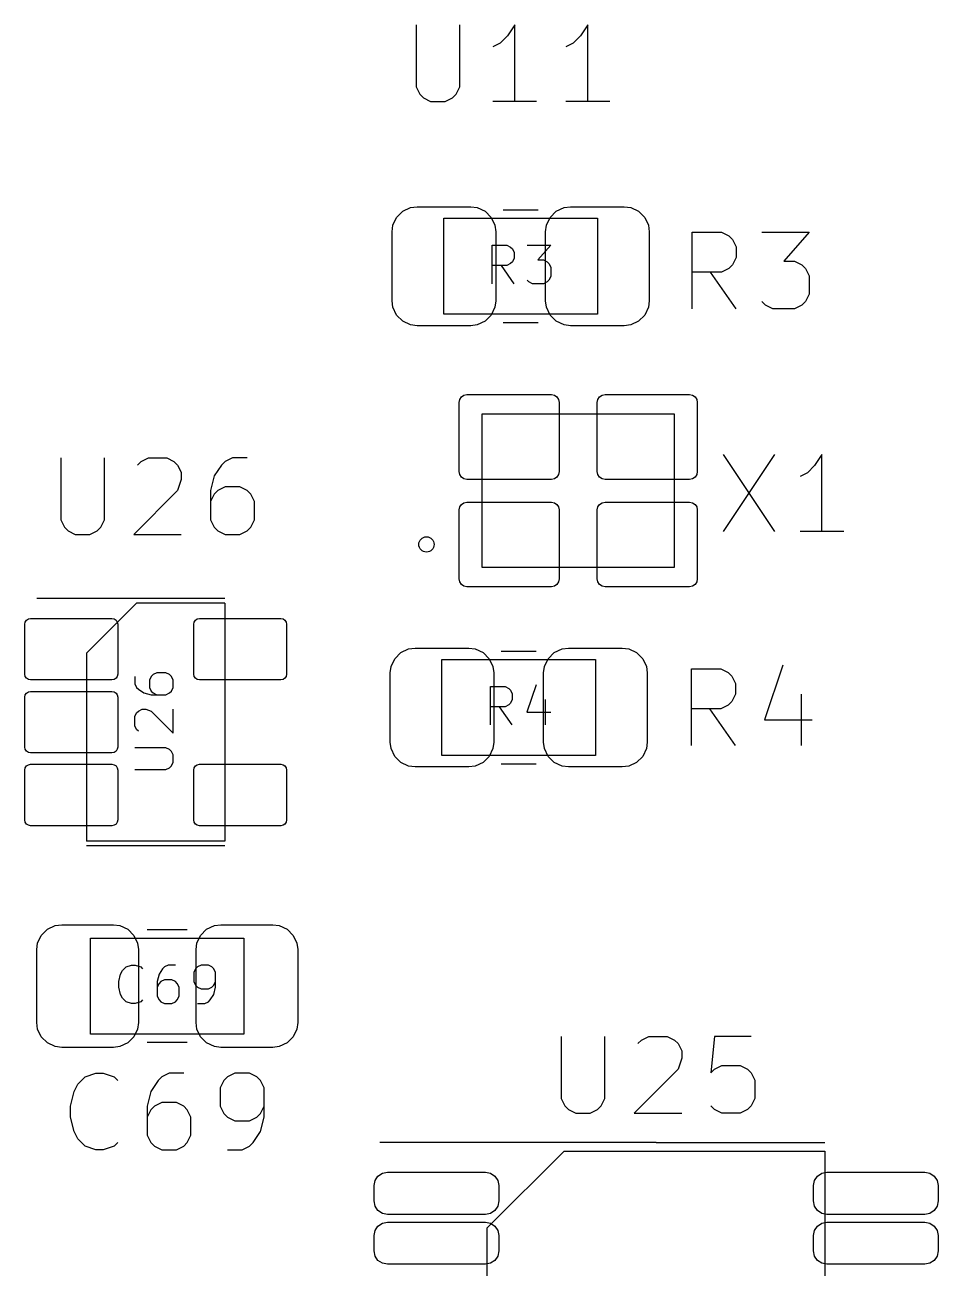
# Model space of a CAD drawing. Header units: millimetres. Extents: x 132 to 276, y -210 to -42.
# Drawn here: x 216.97 to 228.86, y -101.75 to -85.55 of the extents above; entities that cross this region are included whole.
import ezdxf

# ---------------------------------------------------------------- set-up
doc = ezdxf.new("R2010")
doc.units = ezdxf.units.MM
for name, color, linetype in [('BLACK', 7, 'CONTINUOUS'), ('GRAY3', 9, 'CONTINUOUS'), ('LYELLOW', 51, 'CONTINUOUS')]:
    doc.layers.add(name, color=color, linetype=linetype)

msp = doc.modelspace()

# ---------------------------------------------------------------- linework, layer by layer
at = {"layer": 'BLACK', "linetype": 'CONTINUOUS'}
for p, q in [((221.888587, -87.983775), (221.990883, -87.936074)), ((221.990883, -87.936074), (222.075, -87.925001)), ((222.075, -87.925001), (222.775001, -87.925)), ((222.775001, -87.925), (222.859117, -87.936074)), ((222.859117, -87.936074), (222.961413, -87.983775)), ((223.888587, -87.983775), (223.990883, -87.936074)), ((223.990883, -87.936074), (224.075, -87.925001)), ((224.075, -87.925001), (224.775001, -87.925)), ((224.775001, -87.925), (224.859117, -87.936074)), ((224.859117, -87.936074), (224.961413, -87.983775)), ((221.761074, -88.165883), (221.808775, -88.063587)), ((221.808775, -88.063587), (221.888587, -87.983775)), ((222.961413, -87.983775), (223.041225, -88.063587)), ((223.041225, -88.063587), (223.088926, -88.165883)), ((223.761074, -88.165883), (223.808775, -88.063587)), ((223.808775, -88.063587), (223.888587, -87.983775)), ((224.961413, -87.983775), (225.041225, -88.063587)), ((225.041225, -88.063587), (225.088926, -88.165883)), ((221.75, -88.249999), (221.761074, -88.165883)), ((221.750001, -89.15), (221.75, -88.249999)), ((223.088926, -88.165883), (223.099999, -88.25)), ((223.099999, -88.25), (223.1, -89.150001)), ((223.75, -88.249999), (223.761074, -88.165883)), ((223.750001, -89.15), (223.75, -88.249999)), ((225.088926, -88.165883), (225.099999, -88.25)), ((225.099999, -88.25), (225.1, -89.150001)), ((221.761074, -89.234117), (221.750001, -89.15)), ((221.808775, -89.336413), (221.761074, -89.234117)), ((223.088926, -89.234117), (223.041225, -89.336413)), ((223.1, -89.150001), (223.088926, -89.234117)), ((223.761074, -89.234117), (223.750001, -89.15)), ((223.808775, -89.336413), (223.761074, -89.234117)), ((225.088926, -89.234117), (225.041225, -89.336413)), ((225.1, -89.150001), (225.088926, -89.234117)), ((221.888587, -89.416225), (221.808775, -89.336413)), ((221.990883, -89.463926), (221.888587, -89.416225)), ((222.961413, -89.416225), (222.859117, -89.463926)), ((223.041225, -89.336413), (222.961413, -89.416225)), ((223.888587, -89.416225), (223.808775, -89.336413)), ((223.990883, -89.463926), (223.888587, -89.416225)), ((224.961413, -89.416225), (224.859117, -89.463926)), ((225.041225, -89.336413), (224.961413, -89.416225)), ((222.074999, -89.475), (221.990883, -89.463926)), ((222.775, -89.474999), (222.074999, -89.475)), ((222.859117, -89.463926), (222.775, -89.474999)), ((224.074999, -89.475), (223.990883, -89.463926)), ((224.775, -89.474999), (224.074999, -89.475)), ((224.859117, -89.463926), (224.775, -89.474999)), ((222.652875, -90.402875), (222.685966, -90.380764)), ((222.685966, -90.380764), (222.725, -90.373)), ((222.725, -90.373), (223.825, -90.373)), ((223.825, -90.373), (223.864034, -90.380764)), ((223.864034, -90.380764), (223.897125, -90.402875)), ((224.452875, -90.402875), (224.485966, -90.380764)), ((224.485966, -90.380764), (224.525, -90.373)), ((224.525, -90.373), (225.625, -90.373)), ((225.625, -90.373), (225.664034, -90.380764)), ((225.664034, -90.380764), (225.697125, -90.402875)), ((222.623, -90.475), (222.630764, -90.435966)), ((222.623, -91.375), (222.623, -90.475)), ((222.630764, -90.435966), (222.652875, -90.402875)), ((223.897125, -90.402875), (223.919236, -90.435966)), ((223.919236, -90.435966), (223.927, -90.475)), ((223.927, -90.475), (223.927, -91.375)), ((224.423, -90.475), (224.430764, -90.435966)), ((224.423, -91.375), (224.423, -90.475)), ((224.430764, -90.435966), (224.452875, -90.402875)), ((225.697125, -90.402875), (225.719236, -90.435966)), ((225.719236, -90.435966), (225.727, -90.475)), ((225.727, -90.475), (225.727, -91.375)), ((222.630764, -91.414034), (222.623, -91.375)), ((222.652875, -91.447125), (222.630764, -91.414034)), ((222.685966, -91.469236), (222.652875, -91.447125)), ((222.725, -91.477), (222.685966, -91.469236)), ((223.825, -91.477), (222.725, -91.477)), ((223.864034, -91.469236), (223.825, -91.477)), ((223.897125, -91.447125), (223.864034, -91.469236)), ((223.919236, -91.414034), (223.897125, -91.447125)), ((223.927, -91.375), (223.919236, -91.414034)), ((224.430764, -91.414034), (224.423, -91.375)), ((224.452875, -91.447125), (224.430764, -91.414034)), ((224.485966, -91.469236), (224.452875, -91.447125)), ((224.525, -91.477), (224.485966, -91.469236)), ((225.625, -91.477), (224.525, -91.477)), ((225.664034, -91.469236), (225.625, -91.477)), ((225.697125, -91.447125), (225.664034, -91.469236)), ((225.719236, -91.414034), (225.697125, -91.447125)), ((225.727, -91.375), (225.719236, -91.414034)), ((222.623, -91.875), (222.630764, -91.835966)), ((222.630764, -91.835966), (222.652875, -91.802875)), ((222.652875, -91.802875), (222.685966, -91.780764)), ((222.685966, -91.780764), (222.725, -91.773)), ((222.725, -91.773), (223.825, -91.773)), ((223.825, -91.773), (223.864034, -91.780764)), ((223.864034, -91.780764), (223.897125, -91.802875)), ((223.897125, -91.802875), (223.919236, -91.835966)), ((223.919236, -91.835966), (223.927, -91.875)), ((224.423, -91.875), (224.430764, -91.835966)), ((224.430764, -91.835966), (224.452875, -91.802875)), ((224.452875, -91.802875), (224.485966, -91.780764)), ((224.485966, -91.780764), (224.525, -91.773)), ((224.525, -91.773), (225.625, -91.773)), ((225.625, -91.773), (225.664034, -91.780764)), ((225.664034, -91.780764), (225.697125, -91.802875)), ((225.697125, -91.802875), (225.719236, -91.835966)), ((225.719236, -91.835966), (225.727, -91.875)), ((222.623, -92.775), (222.623, -91.875)), ((223.927, -91.875), (223.927, -92.775)), ((224.423, -92.775), (224.423, -91.875)), ((225.727, -91.875), (225.727, -92.775)), ((222.630764, -92.814034), (222.623, -92.775)), ((222.652875, -92.847125), (222.630764, -92.814034)), ((223.919236, -92.814034), (223.897125, -92.847125)), ((223.927, -92.775), (223.919236, -92.814034)), ((224.430764, -92.814034), (224.423, -92.775)), ((224.452875, -92.847125), (224.430764, -92.814034)), ((225.719236, -92.814034), (225.697125, -92.847125)), ((225.727, -92.775), (225.719236, -92.814034)), ((222.685966, -92.869236), (222.652875, -92.847125)), ((222.725, -92.877), (222.685966, -92.869236)), ((223.825, -92.877), (222.725, -92.877)), ((223.864034, -92.869236), (223.825, -92.877)), ((223.897125, -92.847125), (223.864034, -92.869236)), ((224.485966, -92.869236), (224.452875, -92.847125)), ((224.525, -92.877), (224.485966, -92.869236)), ((225.625, -92.877), (224.525, -92.877)), ((225.664034, -92.869236), (225.625, -92.877)), ((225.697125, -92.847125), (225.664034, -92.869236)), ((216.970709, -93.336299), (216.986967, -93.311967)), ((216.986967, -93.311967), (217.011299, -93.295709)), ((217.011299, -93.295709), (217.04, -93.29)), ((217.04, -93.29), (218.1, -93.29)), ((218.1, -93.29), (218.128701, -93.295709)), ((218.128701, -93.295709), (218.153033, -93.311967)), ((218.153033, -93.311967), (218.169291, -93.336299)), ((219.170709, -93.336299), (219.186967, -93.311967)), ((219.186967, -93.311967), (219.211299, -93.295709)), ((219.211299, -93.295709), (219.24, -93.29)), ((219.24, -93.29), (220.3, -93.29)), ((220.3, -93.29), (220.328701, -93.295709)), ((220.328701, -93.295709), (220.353033, -93.311967)), ((220.353033, -93.311967), (220.369291, -93.336299)), ((216.965, -93.365), (216.970709, -93.336299)), ((216.965, -94.015), (216.965, -93.365)), ((218.169291, -93.336299), (218.175, -93.365)), ((218.175, -93.365), (218.175, -94.015)), ((219.165, -93.365), (219.170709, -93.336299)), ((219.165, -94.015), (219.165, -93.365)), ((220.369291, -93.336299), (220.375, -93.365)), ((220.375, -93.365), (220.375, -94.015)), ((221.783775, -93.813587), (221.863587, -93.733775)), ((221.863587, -93.733775), (221.965883, -93.686074)), ((221.965883, -93.686074), (222.05, -93.675001)), ((222.05, -93.675001), (222.750001, -93.675)), ((222.750001, -93.675), (222.834117, -93.686074)), ((222.834117, -93.686074), (222.936413, -93.733775)), ((222.936413, -93.733775), (223.016225, -93.813587)), ((223.783775, -93.813587), (223.863587, -93.733775)), ((223.863587, -93.733775), (223.965883, -93.686074)), ((223.965883, -93.686074), (224.05, -93.675001)), ((224.05, -93.675001), (224.750001, -93.675)), ((224.750001, -93.675), (224.834117, -93.686074)), ((224.834117, -93.686074), (224.936413, -93.733775)), ((224.936413, -93.733775), (225.016225, -93.813587)), ((221.725, -93.999999), (221.736074, -93.915883)), ((221.736074, -93.915883), (221.783775, -93.813587)), ((223.016225, -93.813587), (223.063926, -93.915883)), ((223.063926, -93.915883), (223.074999, -94)), ((223.725, -93.999999), (223.736074, -93.915883)), ((223.736074, -93.915883), (223.783775, -93.813587)), ((225.016225, -93.813587), (225.063926, -93.915883)), ((225.063926, -93.915883), (225.074999, -94)), ((216.970709, -94.043701), (216.965, -94.015)), ((216.986967, -94.068033), (216.970709, -94.043701)), ((217.011299, -94.084291), (216.986967, -94.068033)), ((217.04, -94.09), (217.011299, -94.084291)), ((218.1, -94.09), (217.04, -94.09)), ((218.128701, -94.084291), (218.1, -94.09)), ((218.153033, -94.068033), (218.128701, -94.084291)), ((218.169291, -94.043701), (218.153033, -94.068033)), ((218.175, -94.015), (218.169291, -94.043701)), ((219.170709, -94.043701), (219.165, -94.015)), ((219.186967, -94.068033), (219.170709, -94.043701)), ((219.211299, -94.084291), (219.186967, -94.068033)), ((219.24, -94.09), (219.211299, -94.084291)), ((220.3, -94.09), (219.24, -94.09)), ((220.328701, -94.084291), (220.3, -94.09)), ((220.353033, -94.068033), (220.328701, -94.084291)), ((220.369291, -94.043701), (220.353033, -94.068033)), ((220.375, -94.015), (220.369291, -94.043701)), ((221.725001, -94.9), (221.725, -93.999999)), ((223.074999, -94), (223.075, -94.900001)), ((223.725001, -94.9), (223.725, -93.999999)), ((225.074999, -94), (225.075, -94.900001)), ((216.970709, -94.286299), (216.986967, -94.261967)), ((216.986967, -94.261967), (217.011299, -94.245709)), ((217.011299, -94.245709), (217.04, -94.24)), ((217.04, -94.24), (218.1, -94.24)), ((218.1, -94.24), (218.128701, -94.245709)), ((218.128701, -94.245709), (218.153033, -94.261967)), ((218.153033, -94.261967), (218.169291, -94.286299)), ((216.965, -94.315), (216.970709, -94.286299)), ((216.965, -94.965), (216.965, -94.315)), ((218.169291, -94.286299), (218.175, -94.315)), ((218.175, -94.315), (218.175, -94.965)), ((221.736074, -94.984117), (221.725001, -94.9)), ((223.075, -94.900001), (223.063926, -94.984117)), ((223.736074, -94.984117), (223.725001, -94.9)), ((225.075, -94.900001), (225.063926, -94.984117)), ((216.970709, -94.993701), (216.965, -94.965)), ((216.986967, -95.018033), (216.970709, -94.993701)), ((217.011299, -95.034291), (216.986967, -95.018033)), ((217.04, -95.04), (217.011299, -95.034291)), ((218.1, -95.04), (217.04, -95.04)), ((218.128701, -95.034291), (218.1, -95.04)), ((218.153033, -95.018033), (218.128701, -95.034291)), ((218.169291, -94.993701), (218.153033, -95.018033)), ((218.175, -94.965), (218.169291, -94.993701)), ((221.783775, -95.086413), (221.736074, -94.984117)), ((221.863587, -95.166225), (221.783775, -95.086413)), ((223.016225, -95.086413), (222.936413, -95.166225)), ((223.063926, -94.984117), (223.016225, -95.086413)), ((223.783775, -95.086413), (223.736074, -94.984117)), ((223.863587, -95.166225), (223.783775, -95.086413)), ((225.016225, -95.086413), (224.936413, -95.166225)), ((225.063926, -94.984117), (225.016225, -95.086413)), ((216.965, -95.265), (216.970709, -95.236299)), ((216.970709, -95.236299), (216.986967, -95.211967)), ((216.986967, -95.211967), (217.011299, -95.195709)), ((217.011299, -95.195709), (217.04, -95.19)), ((217.04, -95.19), (218.1, -95.19)), ((218.1, -95.19), (218.128701, -95.195709)), ((218.128701, -95.195709), (218.153033, -95.211967)), ((218.153033, -95.211967), (218.169291, -95.236299)), ((218.169291, -95.236299), (218.175, -95.265)), ((219.165, -95.265), (219.170709, -95.236299)), ((219.170709, -95.236299), (219.186967, -95.211967)), ((219.186967, -95.211967), (219.211299, -95.195709)), ((219.211299, -95.195709), (219.24, -95.19)), ((219.24, -95.19), (220.3, -95.19)), ((220.3, -95.19), (220.328701, -95.195709)), ((220.328701, -95.195709), (220.353033, -95.211967)), ((220.353033, -95.211967), (220.369291, -95.236299)), ((220.369291, -95.236299), (220.375, -95.265)), ((221.965883, -95.213926), (221.863587, -95.166225)), ((222.049999, -95.225), (221.965883, -95.213926)), ((222.75, -95.224999), (222.049999, -95.225)), ((222.834117, -95.213926), (222.75, -95.224999)), ((222.936413, -95.166225), (222.834117, -95.213926)), ((223.965883, -95.213926), (223.863587, -95.166225)), ((224.049999, -95.225), (223.965883, -95.213926)), ((224.75, -95.224999), (224.049999, -95.225)), ((224.834117, -95.213926), (224.75, -95.224999)), ((224.936413, -95.166225), (224.834117, -95.213926)), ((216.965, -95.915), (216.965, -95.265)), ((218.175, -95.265), (218.175, -95.915)), ((219.165, -95.915), (219.165, -95.265)), ((220.375, -95.265), (220.375, -95.915)), ((216.970709, -95.943701), (216.965, -95.915)), ((216.986967, -95.968033), (216.970709, -95.943701)), ((217.011299, -95.984291), (216.986967, -95.968033)), ((217.04, -95.99), (217.011299, -95.984291)), ((218.1, -95.99), (217.04, -95.99)), ((218.128701, -95.984291), (218.1, -95.99)), ((218.153033, -95.968033), (218.128701, -95.984291)), ((218.169291, -95.943701), (218.153033, -95.968033)), ((218.175, -95.915), (218.169291, -95.943701)), ((219.170709, -95.943701), (219.165, -95.915)), ((219.186967, -95.968033), (219.170709, -95.943701)), ((219.211299, -95.984291), (219.186967, -95.968033)), ((219.24, -95.99), (219.211299, -95.984291)), ((220.3, -95.99), (219.24, -95.99)), ((220.328701, -95.984291), (220.3, -95.99)), ((220.353033, -95.968033), (220.328701, -95.984291)), ((220.369291, -95.943701), (220.353033, -95.968033)), ((220.375, -95.915), (220.369291, -95.943701)), ((217.178776, -97.418588), (217.258588, -97.338776)), ((217.258588, -97.338776), (217.360884, -97.291074)), ((217.360884, -97.291074), (217.445, -97.28)), ((217.445, -97.28), (218.12, -97.28)), ((218.12, -97.28), (218.204116, -97.291074)), ((218.204116, -97.291074), (218.306412, -97.338776)), ((218.306412, -97.338776), (218.386224, -97.418588)), ((219.253776, -97.418588), (219.333588, -97.338776)), ((219.333588, -97.338776), (219.435884, -97.291074)), ((219.435884, -97.291074), (219.52, -97.28)), ((219.52, -97.28), (220.195, -97.28)), ((220.195, -97.28), (220.279116, -97.291074)), ((220.279116, -97.291074), (220.381412, -97.338776)), ((220.381412, -97.338776), (220.461224, -97.418588)), ((217.12, -97.605), (217.131074, -97.520884)), ((217.131074, -97.520884), (217.178776, -97.418588)), ((218.386224, -97.418588), (218.433926, -97.520884)), ((218.433926, -97.520884), (218.445, -97.605)), ((219.195, -97.605), (219.206074, -97.520884)), ((219.206074, -97.520884), (219.253776, -97.418588)), ((220.461224, -97.418588), (220.508926, -97.520884)), ((220.508926, -97.520884), (220.52, -97.605)), ((217.12, -98.555), (217.12, -97.605)), ((218.445, -97.605), (218.445, -98.555)), ((219.195, -98.555), (219.195, -97.605)), ((220.52, -97.605), (220.52, -98.555)), ((217.131074, -98.639116), (217.12, -98.555)), ((217.178776, -98.741412), (217.131074, -98.639116)), ((218.433926, -98.639116), (218.386224, -98.741412)), ((218.445, -98.555), (218.433926, -98.639116)), ((219.206074, -98.639116), (219.195, -98.555)), ((219.253776, -98.741412), (219.206074, -98.639116)), ((220.508926, -98.639116), (220.461224, -98.741412)), ((220.52, -98.555), (220.508926, -98.639116)), ((217.258588, -98.821224), (217.178776, -98.741412)), ((218.386224, -98.741412), (218.306412, -98.821224)), ((219.333588, -98.821224), (219.253776, -98.741412)), ((220.461224, -98.741412), (220.381412, -98.821224)), ((217.360884, -98.868926), (217.258588, -98.821224)), ((217.445, -98.88), (217.360884, -98.868926)), ((218.12, -98.88), (217.445, -98.88)), ((218.204116, -98.868926), (218.12, -98.88)), ((218.306412, -98.821224), (218.204116, -98.868926)), ((219.435884, -98.868926), (219.333588, -98.821224)), ((219.52, -98.88), (219.435884, -98.868926)), ((220.195, -98.88), (219.52, -98.88)), ((220.279116, -98.868926), (220.195, -98.88)), ((220.381412, -98.821224), (220.279116, -98.868926)), ((221.528321, -100.61303), (221.566256, -100.556256)), ((221.566256, -100.556256), (221.62303, -100.518321)), ((221.62303, -100.518321), (221.69, -100.505)), ((221.69, -100.505), (222.965, -100.505)), ((222.965, -100.505), (223.03197, -100.518321)), ((223.03197, -100.518321), (223.088744, -100.556256)), ((223.088744, -100.556256), (223.126679, -100.61303)), ((227.253321, -100.61303), (227.291256, -100.556256)), ((227.291256, -100.556256), (227.34803, -100.518321)), ((227.34803, -100.518321), (227.415, -100.505)), ((227.415, -100.505), (228.69, -100.505)), ((228.69, -100.505), (228.75697, -100.518321)), ((228.75697, -100.518321), (228.813744, -100.556256)), ((228.813744, -100.556256), (228.851679, -100.61303)), ((221.515, -100.68), (221.528321, -100.61303)), ((221.515, -100.88), (221.515, -100.68)), ((223.126679, -100.61303), (223.14, -100.68)), ((223.14, -100.68), (223.14, -100.88)), ((227.24, -100.68), (227.253321, -100.61303)), ((227.24, -100.88), (227.24, -100.68)), ((228.851679, -100.61303), (228.865, -100.68)), ((228.865, -100.68), (228.865, -100.88)), ((221.528321, -100.94697), (221.515, -100.88)), ((223.14, -100.88), (223.126679, -100.94697)), ((227.253321, -100.94697), (227.24, -100.88)), ((228.865, -100.88), (228.851679, -100.94697)), ((221.566256, -101.003744), (221.528321, -100.94697)), ((221.62303, -101.041679), (221.566256, -101.003744)), ((221.69, -101.055), (221.62303, -101.041679)), ((222.965, -101.055), (221.69, -101.055)), ((223.03197, -101.041679), (222.965, -101.055)), ((223.088744, -101.003744), (223.03197, -101.041679)), ((223.126679, -100.94697), (223.088744, -101.003744)), ((227.291256, -101.003744), (227.253321, -100.94697)), ((227.34803, -101.041679), (227.291256, -101.003744)), ((227.415, -101.055), (227.34803, -101.041679)), ((228.69, -101.055), (227.415, -101.055)), ((228.75697, -101.041679), (228.69, -101.055)), ((228.813744, -101.003744), (228.75697, -101.041679)), ((228.851679, -100.94697), (228.813744, -101.003744)), ((221.528321, -101.26303), (221.566256, -101.206256)), ((221.566256, -101.206256), (221.62303, -101.168321)), ((221.62303, -101.168321), (221.69, -101.155)), ((221.69, -101.155), (222.965, -101.155)), ((222.965, -101.155), (223.03197, -101.168321)), ((223.03197, -101.168321), (223.088744, -101.206256)), ((223.088744, -101.206256), (223.126679, -101.26303)), ((227.253321, -101.26303), (227.291256, -101.206256)), ((227.291256, -101.206256), (227.34803, -101.168321)), ((227.34803, -101.168321), (227.415, -101.155)), ((227.415, -101.155), (228.69, -101.155)), ((228.69, -101.155), (228.75697, -101.168321)), ((228.75697, -101.168321), (228.813744, -101.206256)), ((228.813744, -101.206256), (228.851679, -101.26303)), ((221.515, -101.33), (221.528321, -101.26303)), ((221.515, -101.53), (221.515, -101.33)), ((223.126679, -101.26303), (223.14, -101.33)), ((223.14, -101.33), (223.14, -101.53)), ((227.24, -101.33), (227.253321, -101.26303)), ((227.24, -101.53), (227.24, -101.33)), ((228.851679, -101.26303), (228.865, -101.33)), ((228.865, -101.33), (228.865, -101.53)), ((221.528321, -101.59697), (221.515, -101.53)), ((223.14, -101.53), (223.126679, -101.59697)), ((227.253321, -101.59697), (227.24, -101.53)), ((228.865, -101.53), (228.851679, -101.59697)), ((221.566256, -101.653744), (221.528321, -101.59697)), ((221.62303, -101.691679), (221.566256, -101.653744)), ((221.69, -101.705), (221.62303, -101.691679)), ((222.965, -101.705), (221.69, -101.705)), ((223.03197, -101.691679), (222.965, -101.705)), ((223.088744, -101.653744), (223.03197, -101.691679)), ((223.126679, -101.59697), (223.088744, -101.653744)), ((227.291256, -101.653744), (227.253321, -101.59697)), ((227.34803, -101.691679), (227.291256, -101.653744)), ((227.415, -101.705), (227.34803, -101.691679)), ((228.69, -101.705), (227.415, -101.705)), ((228.75697, -101.691679), (228.69, -101.705)), ((228.813744, -101.653744), (228.75697, -101.691679)), ((228.851679, -101.59697), (228.813744, -101.653744))]:
    msp.add_line(p, q, dxfattribs=at)
at = {"layer": 'GRAY3', "linetype": 'CONTINUOUS'}
for p, q in [((222.425, -88.075), (224.425, -88.075)), ((222.425, -89.325), (222.425, -88.075)), ((224.425, -88.075), (224.425, -89.325)), ((223.055952, -88.927149), (223.055952, -88.427149)), ((223.055952, -88.427149), (223.246428, -88.427149)), ((223.246428, -88.427149), (223.294047, -88.450959)), ((223.294047, -88.450959), (223.317857, -88.474768)), ((223.508333, -88.427149), (223.817857, -88.427149)), ((223.817857, -88.427149), (223.65119, -88.617625)), ((223.317857, -88.474768), (223.341666, -88.522387)), ((223.341666, -88.593816), (223.317857, -88.641435)), ((223.341666, -88.522387), (223.341666, -88.593816)), ((223.246428, -88.689054), (223.055952, -88.689054)), ((223.341666, -88.927149), (223.175, -88.689054)), ((223.294047, -88.665244), (223.246428, -88.689054)), ((223.317857, -88.641435), (223.294047, -88.665244)), ((223.65119, -88.617625), (223.722619, -88.617625)), ((223.722619, -88.617625), (223.770238, -88.641435)), ((223.770238, -88.641435), (223.794047, -88.665244)), ((223.794047, -88.665244), (223.817857, -88.712863)), ((223.817857, -88.712863), (223.817857, -88.831911)), ((223.532143, -88.90334), (223.508333, -88.87953)), ((223.579762, -88.927149), (223.532143, -88.90334)), ((223.722619, -88.927149), (223.579762, -88.927149)), ((223.770238, -88.90334), (223.722619, -88.927149)), ((223.794047, -88.87953), (223.770238, -88.90334)), ((223.817857, -88.831911), (223.794047, -88.87953)), ((224.425, -89.325), (222.425, -89.325)), ((222.925, -92.625), (222.925, -90.625)), ((222.925, -90.625), (225.425, -90.625)), ((225.425, -90.625), (225.425, -92.625)), ((225.425, -92.625), (222.925, -92.625)), ((217.77, -93.74), (218.42, -93.09)), ((219.57, -93.09), (218.42, -93.09)), ((219.57, -93.09), (219.57, -96.19)), ((217.77, -93.74), (217.77, -96.19)), ((222.4, -93.825), (224.4, -93.825)), ((222.4, -95.075), (222.4, -93.825)), ((224.4, -93.825), (224.4, -95.075)), ((218.397409, -94.044761), (218.397409, -94.139999)), ((218.611695, -94.044761), (218.587885, -94.09238)), ((218.587885, -94.09238), (218.587885, -94.187618)), ((218.635504, -94.020952), (218.611695, -94.044761)), ((218.683123, -93.997142), (218.635504, -94.020952)), ((218.802171, -93.997142), (218.683123, -93.997142)), ((218.84979, -94.020952), (218.802171, -93.997142)), ((218.8736, -94.044761), (218.84979, -94.020952)), ((218.897409, -94.09238), (218.8736, -94.044761)), ((218.897409, -94.187618), (218.897409, -94.09238)), ((218.397409, -94.139999), (218.421219, -94.187618)), ((218.421219, -94.187618), (218.445028, -94.211428)), ((218.445028, -94.211428), (218.516457, -94.259047)), ((218.516457, -94.259047), (218.611695, -94.282856)), ((218.587885, -94.187618), (218.611695, -94.235237)), ((218.611695, -94.235237), (218.635504, -94.259047)), ((218.611695, -94.282856), (218.802171, -94.282856)), ((218.635504, -94.259047), (218.683123, -94.282856)), ((218.802171, -94.282856), (218.84979, -94.259047)), ((218.84979, -94.259047), (218.8736, -94.235237)), ((218.8736, -94.235237), (218.897409, -94.187618)), ((223.030952, -94.677149), (223.030952, -94.177149)), ((223.030952, -94.177149), (223.221428, -94.177149)), ((223.221428, -94.177149), (223.269047, -94.200959)), ((223.269047, -94.200959), (223.292857, -94.224768)), ((223.292857, -94.224768), (223.316666, -94.272387)), ((223.316666, -94.272387), (223.316666, -94.343816)), ((223.62619, -94.15334), (223.507143, -94.510482)), ((223.221428, -94.439054), (223.030952, -94.439054)), ((223.316666, -94.677149), (223.15, -94.439054)), ((223.269047, -94.415244), (223.221428, -94.439054)), ((223.292857, -94.391435), (223.269047, -94.415244)), ((223.316666, -94.343816), (223.292857, -94.391435)), ((223.745238, -94.343816), (223.745238, -94.677149)), ((218.397409, -94.56857), (218.421219, -94.520951)), ((218.397409, -94.687618), (218.397409, -94.56857)), ((218.421219, -94.520951), (218.445028, -94.497142)), ((218.445028, -94.497142), (218.492647, -94.473332)), ((218.492647, -94.473332), (218.540266, -94.473332)), ((218.540266, -94.473332), (218.611695, -94.497142)), ((218.611695, -94.497142), (218.897409, -94.782856)), ((218.897409, -94.782856), (218.897409, -94.473332)), ((223.507143, -94.510482), (223.816666, -94.510482)), ((218.421219, -94.735237), (218.397409, -94.687618)), ((218.445028, -94.759046), (218.421219, -94.735237)), ((218.802171, -94.973333), (218.397409, -94.973333)), ((218.84979, -94.997142), (218.802171, -94.973333)), ((218.8736, -95.020952), (218.84979, -94.997142)), ((218.897409, -95.068571), (218.8736, -95.020952)), ((218.897409, -95.163809), (218.897409, -95.068571)), ((224.4, -95.075), (222.4, -95.075)), ((218.802171, -95.259047), (218.84979, -95.235237)), ((218.84979, -95.235237), (218.8736, -95.211428)), ((218.8736, -95.211428), (218.897409, -95.163809)), ((218.397409, -95.259047), (218.802171, -95.259047)), ((219.57, -96.19), (217.77, -96.19)), ((217.82, -97.455), (219.82, -97.455)), ((217.82, -98.705), (217.82, -97.455)), ((219.82, -97.455), (219.82, -98.705)), ((218.236667, -97.878578), (218.284286, -97.830959)), ((218.284286, -97.830959), (218.355714, -97.807149)), ((218.355714, -97.807149), (218.403333, -97.807149)), ((218.403333, -97.807149), (218.474762, -97.830959)), ((218.474762, -97.830959), (218.498571, -97.854768)), ((218.784286, -97.830959), (218.760476, -97.854768)), ((218.831905, -97.807149), (218.784286, -97.830959)), ((218.927143, -97.807149), (218.831905, -97.807149)), ((219.212857, -97.830959), (219.189047, -97.854768)), ((219.260476, -97.807149), (219.212857, -97.830959)), ((219.355714, -97.807149), (219.260476, -97.807149)), ((219.403333, -97.830959), (219.355714, -97.807149)), ((219.427142, -97.854768), (219.403333, -97.830959)), ((218.189048, -98.021435), (218.212857, -97.926197)), ((218.212857, -97.926197), (218.236667, -97.878578)), ((218.712857, -97.926197), (218.689048, -98.021435)), ((218.760476, -97.854768), (218.712857, -97.926197)), ((218.784286, -97.997625), (218.736667, -98.021435)), ((218.879524, -97.997625), (218.784286, -97.997625)), ((218.927143, -98.021435), (218.879524, -97.997625)), ((219.189047, -97.854768), (219.165238, -97.902387)), ((219.165238, -97.902387), (219.165238, -98.021435)), ((219.450952, -97.902387), (219.427142, -97.854768)), ((219.450952, -98.092863), (219.450952, -97.902387)), ((218.189048, -98.092863), (218.189048, -98.021435)), ((218.212857, -98.188101), (218.189048, -98.092863)), ((218.689048, -98.021435), (218.689048, -98.211911)), ((218.712857, -98.045244), (218.689048, -98.092863)), ((218.736667, -98.021435), (218.712857, -98.045244)), ((218.950952, -98.045244), (218.927143, -98.021435)), ((218.974762, -98.092863), (218.950952, -98.045244)), ((218.974762, -98.211911), (218.974762, -98.092863)), ((219.165238, -98.021435), (219.189047, -98.069054)), ((219.189047, -98.069054), (219.212857, -98.092863)), ((219.212857, -98.092863), (219.260476, -98.116673)), ((219.260476, -98.116673), (219.355714, -98.116673)), ((219.355714, -98.116673), (219.403333, -98.092863)), ((219.403333, -98.092863), (219.427142, -98.069054)), ((219.427142, -98.069054), (219.450952, -98.021435)), ((219.427142, -98.188101), (219.450952, -98.092863)), ((218.236667, -98.23572), (218.212857, -98.188101)), ((218.284286, -98.28334), (218.236667, -98.23572)), ((218.355714, -98.307149), (218.284286, -98.28334)), ((218.403333, -98.307149), (218.355714, -98.307149)), ((218.474762, -98.28334), (218.403333, -98.307149)), ((218.498571, -98.25953), (218.474762, -98.28334)), ((218.689048, -98.211911), (218.712857, -98.25953)), ((218.712857, -98.25953), (218.736667, -98.28334)), ((218.736667, -98.28334), (218.784286, -98.307149)), ((218.784286, -98.307149), (218.879524, -98.307149)), ((218.879524, -98.307149), (218.927143, -98.28334)), ((218.927143, -98.28334), (218.950952, -98.25953)), ((218.950952, -98.25953), (218.974762, -98.211911)), ((219.212857, -98.307149), (219.308095, -98.307149)), ((219.308095, -98.307149), (219.355714, -98.28334)), ((219.355714, -98.28334), (219.379523, -98.25953)), ((219.379523, -98.25953), (219.427142, -98.188101)), ((219.82, -98.705), (217.82, -98.705)), ((222.99, -101.23), (223.99, -100.23)), ((223.99, -100.23), (227.39, -100.23)), ((227.39, -100.23), (227.39, -105.23)), ((222.99, -105.23), (222.99, -101.23))]:
    msp.add_line(p, q, dxfattribs=at)
at = {"layer": 'GRAY3'}
msp.add_circle((222.198, -92.325), 0.1, dxfattribs=at)
at = {"layer": 'LYELLOW', "linetype": 'CONTINUOUS'}
for p, q in [((222.061905, -85.554819), (222.061905, -86.364342)), ((222.633333, -86.364342), (222.633333, -85.554819)), ((223.252381, -85.697676), (223.157143, -85.792914)), ((223.347619, -85.554819), (223.252381, -85.697676)), ((223.347619, -86.554819), (223.347619, -85.554819)), ((224.204762, -85.697676), (224.109524, -85.792914)), ((224.3, -85.554819), (224.204762, -85.697676)), ((224.3, -86.554819), (224.3, -85.554819)), ((223.157143, -85.792914), (223.061905, -85.840533)), ((224.109524, -85.792914), (224.014286, -85.840533)), ((222.061905, -86.364342), (222.109524, -86.45958)), ((222.109524, -86.45958), (222.157143, -86.5072)), ((222.157143, -86.5072), (222.252381, -86.554819)), ((222.442857, -86.554819), (222.538095, -86.5072)), ((222.538095, -86.5072), (222.585714, -86.45958)), ((222.585714, -86.45958), (222.633333, -86.364342)), ((222.252381, -86.554819), (222.442857, -86.554819)), ((223.633333, -86.554819), (223.061905, -86.554819)), ((224.585714, -86.554819), (224.014286, -86.554819)), ((223.197936, -87.965), (223.652064, -87.965)), ((225.661905, -89.254819), (225.661905, -88.254819)), ((225.661905, -88.254819), (226.042857, -88.254819)), ((226.042857, -88.254819), (226.138095, -88.302438)), ((226.566667, -88.254819), (227.185714, -88.254819)), ((227.185714, -88.254819), (226.852381, -88.635771)), ((226.138095, -88.302438), (226.185714, -88.350057)), ((226.185714, -88.350057), (226.233333, -88.445295)), ((226.233333, -88.445295), (226.233333, -88.588152)), ((226.233333, -88.588152), (226.185714, -88.68339)), ((226.138095, -88.731009), (226.042857, -88.778628)), ((226.185714, -88.68339), (226.138095, -88.731009)), ((226.852381, -88.635771), (226.995238, -88.635771)), ((226.995238, -88.635771), (227.090476, -88.68339)), ((227.090476, -88.68339), (227.138095, -88.731009)), ((227.138095, -88.731009), (227.185714, -88.826247)), ((226.042857, -88.778628), (225.661905, -88.778628)), ((226.233333, -89.254819), (225.9, -88.778628)), ((227.185714, -88.826247), (227.185714, -89.064342)), ((227.185714, -89.064342), (227.138095, -89.15958)), ((226.614286, -89.2072), (226.566667, -89.15958)), ((226.709524, -89.254819), (226.614286, -89.2072)), ((226.995238, -89.254819), (226.709524, -89.254819)), ((227.090476, -89.2072), (226.995238, -89.254819)), ((227.138095, -89.15958), (227.090476, -89.2072)), ((223.197936, -89.435), (223.652064, -89.435)), ((217.431905, -91.194819), (217.431905, -92.004342)), ((218.003333, -92.004342), (218.003333, -91.194819)), ((218.479524, -91.242438), (218.574762, -91.194819)), ((218.574762, -91.194819), (218.812857, -91.194819)), ((218.812857, -91.194819), (218.908095, -91.242438)), ((219.67, -91.194819), (219.574762, -91.242438)), ((219.860476, -91.194819), (219.67, -91.194819)), ((226.065476, -91.154819), (226.732142, -92.154819)), ((226.732142, -91.154819), (226.065476, -92.154819)), ((227.35119, -91.154819), (227.255952, -91.297676)), ((227.35119, -92.154819), (227.35119, -91.154819)), ((218.431905, -91.290057), (218.479524, -91.242438)), ((218.908095, -91.242438), (218.955714, -91.290057)), ((218.955714, -91.290057), (219.003333, -91.385295)), ((219.527143, -91.290057), (219.431905, -91.432914)), ((219.574762, -91.242438), (219.527143, -91.290057)), ((227.255952, -91.297676), (227.160714, -91.392914)), ((219.003333, -91.480533), (218.955714, -91.62339)), ((219.003333, -91.385295), (219.003333, -91.480533)), ((219.431905, -91.432914), (219.384286, -91.62339)), ((227.160714, -91.392914), (227.065476, -91.440533)), ((218.955714, -91.62339), (218.384286, -92.194819)), ((219.384286, -91.62339), (219.384286, -92.004342)), ((219.431905, -91.671009), (219.384286, -91.766247)), ((219.479524, -91.62339), (219.431905, -91.671009)), ((219.574762, -91.575771), (219.479524, -91.62339)), ((219.765238, -91.575771), (219.574762, -91.575771)), ((219.860476, -91.62339), (219.765238, -91.575771)), ((219.908095, -91.671009), (219.860476, -91.62339)), ((219.955714, -91.766247), (219.908095, -91.671009)), ((219.955714, -92.004342), (219.955714, -91.766247)), ((217.431905, -92.004342), (217.479524, -92.09958)), ((217.955714, -92.09958), (218.003333, -92.004342)), ((219.384286, -92.004342), (219.431905, -92.09958)), ((219.908095, -92.09958), (219.955714, -92.004342)), ((217.479524, -92.09958), (217.527143, -92.1472)), ((217.527143, -92.1472), (217.622381, -92.194819)), ((217.812857, -92.194819), (217.908095, -92.1472)), ((217.908095, -92.1472), (217.955714, -92.09958)), ((219.431905, -92.09958), (219.479524, -92.1472)), ((219.479524, -92.1472), (219.574762, -92.194819)), ((219.765238, -92.194819), (219.860476, -92.1472)), ((219.860476, -92.1472), (219.908095, -92.09958)), ((227.636904, -92.154819), (227.065476, -92.154819)), ((217.622381, -92.194819), (217.812857, -92.194819)), ((218.384286, -92.194819), (219.003333, -92.194819)), ((219.574762, -92.194819), (219.765238, -92.194819)), ((219.57, -93.03), (217.12, -93.03)), ((223.172936, -93.715), (223.627064, -93.715)), ((225.651905, -94.944819), (225.651905, -93.944819)), ((225.651905, -93.944819), (226.032857, -93.944819)), ((226.032857, -93.944819), (226.128095, -93.992438)), ((226.842381, -93.8972), (226.604286, -94.611485)), ((226.128095, -93.992438), (226.175714, -94.040057)), ((226.175714, -94.040057), (226.223333, -94.135295)), ((226.223333, -94.278152), (226.175714, -94.37339)), ((226.223333, -94.135295), (226.223333, -94.278152)), ((227.080476, -94.278152), (227.080476, -94.944819)), ((226.128095, -94.421009), (226.032857, -94.468628)), ((226.175714, -94.37339), (226.128095, -94.421009)), ((226.032857, -94.468628), (225.651905, -94.468628)), ((226.223333, -94.944819), (225.89, -94.468628)), ((226.604286, -94.611485), (227.223333, -94.611485)), ((223.172936, -95.185), (223.627064, -95.185)), ((217.77, -96.25), (219.57, -96.25)), ((219.081252, -97.345), (218.558748, -97.345)), ((219.081252, -98.815), (218.558748, -98.815)), ((223.951905, -98.734819), (223.951905, -99.544342)), ((224.523333, -99.544342), (224.523333, -98.734819)), ((224.951905, -98.830057), (224.999524, -98.782438)), ((224.999524, -98.782438), (225.094762, -98.734819)), ((225.094762, -98.734819), (225.332857, -98.734819)), ((225.332857, -98.734819), (225.428095, -98.782438)), ((225.428095, -98.782438), (225.475714, -98.830057)), ((225.951905, -98.734819), (225.904286, -99.211009)), ((226.428095, -98.734819), (225.951905, -98.734819)), ((225.475714, -98.830057), (225.523333, -98.925295)), ((225.523333, -98.925295), (225.523333, -99.020533)), ((225.523333, -99.020533), (225.475714, -99.16339)), ((225.951905, -99.16339), (226.047143, -99.115771)), ((226.047143, -99.115771), (226.285238, -99.115771)), ((226.285238, -99.115771), (226.380476, -99.16339)), ((217.653333, -99.357676), (217.748571, -99.262438)), ((217.748571, -99.262438), (217.891428, -99.214819)), ((217.891428, -99.214819), (217.986666, -99.214819)), ((217.986666, -99.214819), (218.129523, -99.262438)), ((218.129523, -99.262438), (218.177142, -99.310057)), ((218.748571, -99.262438), (218.700952, -99.310057)), ((218.843809, -99.214819), (218.748571, -99.262438)), ((219.034285, -99.214819), (218.843809, -99.214819)), ((219.605714, -99.262438), (219.558095, -99.310057)), ((219.700952, -99.214819), (219.605714, -99.262438)), ((219.891428, -99.214819), (219.700952, -99.214819)), ((219.986666, -99.262438), (219.891428, -99.214819)), ((220.034285, -99.310057), (219.986666, -99.262438)), ((225.475714, -99.16339), (224.904286, -99.734819)), ((225.904286, -99.211009), (225.951905, -99.16339)), ((226.380476, -99.16339), (226.428095, -99.211009)), ((226.428095, -99.211009), (226.475714, -99.306247)), ((226.475714, -99.306247), (226.475714, -99.544342)), ((217.558095, -99.64339), (217.605714, -99.452914)), ((217.605714, -99.452914), (217.653333, -99.357676)), ((218.605714, -99.452914), (218.558095, -99.64339)), ((218.700952, -99.310057), (218.605714, -99.452914)), ((219.558095, -99.310057), (219.510476, -99.405295)), ((219.510476, -99.405295), (219.510476, -99.64339)), ((220.081904, -99.405295), (220.034285, -99.310057)), ((220.081904, -99.786247), (220.081904, -99.405295)), ((218.748571, -99.595771), (218.653333, -99.64339)), ((218.939047, -99.595771), (218.748571, -99.595771)), ((219.034285, -99.64339), (218.939047, -99.595771)), ((223.951905, -99.544342), (223.999524, -99.63958)), ((224.475714, -99.63958), (224.523333, -99.544342)), ((226.475714, -99.544342), (226.428095, -99.63958)), ((217.558095, -99.786247), (217.558095, -99.64339)), ((217.605714, -99.976723), (217.558095, -99.786247)), ((218.558095, -99.64339), (218.558095, -100.024342)), ((218.605714, -99.691009), (218.558095, -99.786247)), ((218.653333, -99.64339), (218.605714, -99.691009)), ((219.081904, -99.691009), (219.034285, -99.64339)), ((219.129523, -99.786247), (219.081904, -99.691009)), ((219.129523, -100.024342), (219.129523, -99.786247)), ((219.510476, -99.64339), (219.558095, -99.738628)), ((219.558095, -99.738628), (219.605714, -99.786247)), ((219.605714, -99.786247), (219.700952, -99.833866)), ((219.891428, -99.833866), (219.986666, -99.786247)), ((219.986666, -99.786247), (220.034285, -99.738628)), ((220.034285, -99.738628), (220.081904, -99.64339)), ((220.034285, -99.976723), (220.081904, -99.786247)), ((223.999524, -99.63958), (224.047143, -99.6872)), ((224.047143, -99.6872), (224.142381, -99.734819)), ((224.142381, -99.734819), (224.332857, -99.734819)), ((224.332857, -99.734819), (224.428095, -99.6872)), ((224.428095, -99.6872), (224.475714, -99.63958)), ((224.904286, -99.734819), (225.523333, -99.734819)), ((225.951905, -99.6872), (225.904286, -99.63958)), ((226.047143, -99.734819), (225.951905, -99.6872)), ((226.285238, -99.734819), (226.047143, -99.734819)), ((226.380476, -99.6872), (226.285238, -99.734819)), ((226.428095, -99.63958), (226.380476, -99.6872)), ((219.700952, -99.833866), (219.891428, -99.833866)), ((217.653333, -100.071961), (217.605714, -99.976723)), ((217.748571, -100.1672), (217.653333, -100.071961)), ((218.558095, -100.024342), (218.605714, -100.11958)), ((219.081904, -100.11958), (219.129523, -100.024342)), ((219.939047, -100.11958), (220.034285, -99.976723)), ((217.891428, -100.214819), (217.748571, -100.1672)), ((217.986666, -100.214819), (217.891428, -100.214819)), ((218.129523, -100.1672), (217.986666, -100.214819)), ((218.177142, -100.11958), (218.129523, -100.1672)), ((218.605714, -100.11958), (218.653333, -100.1672)), ((218.653333, -100.1672), (218.748571, -100.214819)), ((218.748571, -100.214819), (218.939047, -100.214819)), ((218.939047, -100.214819), (219.034285, -100.1672)), ((219.034285, -100.1672), (219.081904, -100.11958)), ((219.605714, -100.214819), (219.79619, -100.214819)), ((219.79619, -100.214819), (219.891428, -100.1672)), ((219.891428, -100.1672), (219.939047, -100.11958)), ((225.19, -100.12), (221.59, -100.12)), ((225.19, -100.12), (227.39, -100.12))]:
    msp.add_line(p, q, dxfattribs=at)
at = {"layer": 'LYELLOW'}
msp.add_circle((222.198, -92.325), 0.1, dxfattribs=at)

doc.saveas('drawing.dxf')
